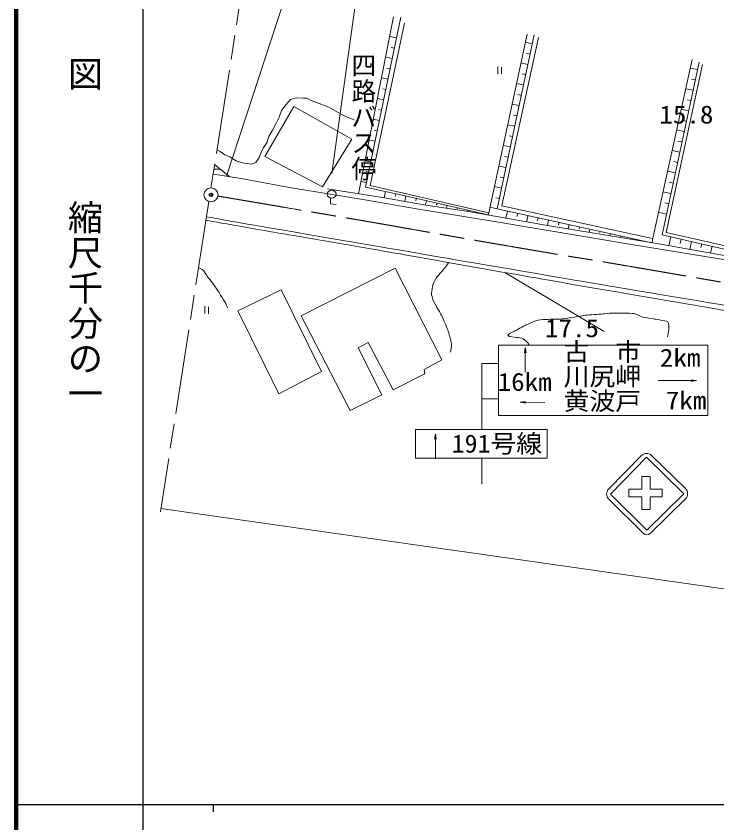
# Model space of a CAD drawing. Units: millimetres, scale not verified. Extents: x 40000 to 680000, y 20000 to 380000.
# Drawn here: x 40000 to 139605, y 202409 to 317136 of the extents above; entities that cross this region are included whole.
import ezdxf
from ezdxf.enums import TextEntityAlignment as Align

# ---------------------------------------------------------------- set-up
doc = ezdxf.new("R2010")
doc.units = ezdxf.units.MM
doc.header["$LTSCALE"] = 1000
doc.header["$PDMODE"] = 32
doc.header["$PDSIZE"] = 500
doc.linetypes.add('CHAIN', pattern=[18.5, 12, -1.5, 3.5, -1.5])
for name, color, linetype, lineweight in [('M-BGD', 7, 'Continuous', 13), ('M-BMK', 2, 'CHAIN', 13), ('M-STR-HTXT', 7, 'Continuous', 13), ('M-TTL', 2, 'Continuous', 140), ('M-TTL-BAND', 7, 'Continuous', 25)]:
    doc.layers.add(name, color=color, linetype=linetype, lineweight=lineweight)
doc.layers.add('M-OTRS', color=6, linetype='Continuous')
doc.styles.add('@ＭＳ ゴシック', font='')
doc.styles.add('ＭＳ ゴシック', font='')
doc.styles.get('@ＭＳ ゴシック').set_extended_font_data('@MS Gothic')
doc.styles.get('ＭＳ ゴシック').set_extended_font_data('MS Gothic')

msp = doc.modelspace()

# ---------------------------------------------------------------- linework, layer by layer
at = {"layer": 'M-BGD'}
for p, q in [((88678, 291881), (93661, 317057)), ((94084, 314033), (93103, 314236)), ((113348, 313217), (112401, 313417)), ((93779, 312564), (93296, 312664)), ((93475, 311095), (92520, 311293)), ((113039, 311749), (112562, 311850)), ((130339, 284901), (136097, 310990)), ((108472, 309954), (108472, 308889)), ((108988, 309893), (108988, 308909)), ((112730, 310281), (111770, 310484)), ((93171, 309627), (92700, 309724)), ((112420, 308814), (111937, 308915)), ((136841, 309528), (135822, 309745)), ((92867, 308158), (91938, 308350)), ((112111, 307346), (111139, 307551)), ((136528, 308061), (136013, 308171)), ((92562, 306689), (92104, 306784)), ((136214, 306594), (135175, 306816)), ((92258, 305220), (91355, 305407)), ((111802, 305878), (111313, 305981)), ((135901, 305127), (135377, 305239)), ((111493, 304410), (110508, 304618)), ((91954, 303751), (91509, 303843)), ((111183, 302942), (110688, 303047)), ((135588, 303660), (134529, 303886)), ((91650, 302282), (90773, 302464)), ((135275, 302193), (134740, 302307)), ((91345, 300814), (90913, 300903)), ((110874, 301475), (109878, 301685)), ((134962, 300726), (133882, 300956)), ((91041, 299345), (90190, 299521)), ((110565, 300007), (110064, 300113)), ((110255, 298539), (109247, 298752)), ((134649, 299259), (134104, 299375)), ((90737, 297876), (90318, 297963)), ((109946, 297071), (109439, 297178)), ((134336, 297792), (133236, 298027)), ((68216, 296048), (70355, 294290)), ((90433, 296407), (89607, 296578)), ((134023, 296325), (133468, 296444)), ((68109, 295365), (69018, 295389)), ((90128, 294938), (89722, 295023)), ((109637, 295604), (108616, 295819)), ((133710, 294858), (132589, 295097)), ((109328, 294136), (108814, 294244)), ((89824, 293470), (89025, 293635)), ((109018, 292668), (107985, 292886)), ((133397, 293391), (132831, 293512)), ((92484, 292191), (92295, 291313)), ((93950, 291876), (93862, 291467)), ((95416, 291559), (95242, 290802)), ((133084, 291924), (131942, 292168)), ((96878, 291221), (96800, 290882)), ((98339, 290884), (98201, 290283)), ((99801, 290546), (99745, 290302)), ((108709, 291200), (108190, 291310)), ((132771, 290457), (132195, 290580)), ((101263, 290209), (101176, 289833)), ((102724, 289872), (102694, 289740)), ((104186, 289534), (104151, 289384)), ((105647, 289197), (105639, 289159)), ((108400, 289733), (107355, 289953)), ((109830, 289418), (109609, 288412)), ((132458, 288990), (131296, 289238)), ((111295, 289095), (111191, 288622)), ((112760, 288772), (112564, 287884)), ((114225, 288450), (114133, 288036)), ((115690, 288127), (115520, 287359)), ((117154, 287804), (117078, 287459)), ((118619, 287482), (118484, 286867)), ((120084, 287159), (120025, 286890)), ((121549, 286837), (121448, 286376)), ((123014, 286514), (122972, 286322)), ((124479, 286191), (124411, 285884)), ((125944, 285869), (125918, 285754)), ((133081, 285766), (132782, 284474)), ((127409, 285546), (127375, 285392)), ((128874, 285224), (128865, 285185)), ((134543, 285427), (134402, 284821)), ((136004, 285088), (135741, 283955)), ((137465, 284750), (137343, 284222)), ((138926, 284411), (138700, 283436)), ((66802, 275887), (66802, 274840)), ((67325, 275792), (67325, 274822))]:
    msp.add_line(p, q, dxfattribs=at)
for points in [[(94692, 316971), (89684, 292793), (95291, 291588), (107109, 288859)], [(95181, 316141), (90324, 293065), (107188, 289176)], [(107109, 288859), (107188, 289176), (112650, 314575)], [(113614, 314479), (108400, 289733), (130339, 284901)], [(114275, 314119), (109046, 290173), (130475, 285519)], [(137067, 310588), (131831, 286056), (156461, 280344)], [(137553, 310268), (132392, 286377), (158450, 280510)], [(68541, 298133), (69011, 297898), (69676, 297417), (70388, 297105), (71263, 296582), (72376, 296209), (73461, 296094), (74072, 296318), (74547, 297050), (74818, 297735), (75157, 298461), (75619, 299106), (75917, 300015), (76453, 300938), (76972, 301933), (77372, 302768), (77698, 303717), (78336, 304518), (79001, 305298), (79849, 305529), (80792, 305447), (81314, 305447), (81938, 305142), (82698, 304857), (84441, 304186), (86110, 303222), (87053, 302754), (88057, 302388)], [(68053, 294650), (72008, 294032), (78579, 292826), (84088, 291933), (89829, 290955), (96914, 289726), (107732, 287960), (127776, 284609), (146077, 281630), (153643, 280393), (157486, 279742), (163363, 278811), (168522, 278133), (171833, 277840), (176606, 277308), (181659, 276790), (186446, 276284), (193214, 275593), (213308, 273542), (227748, 272119)], [(84247, 292577), (92624, 291261), (98236, 290277), (104312, 289360), (115242, 287405), (130481, 284877), (148167, 281775), (153233, 280844), (157861, 280126), (164266, 279176), (176187, 277829), (180963, 277354), (187912, 276659), (194033, 275995), (199065, 275448), (207973, 274681), (213614, 274060), (218919, 273555)], [(84678, 291267), (84678, 290422), (85495, 290337)], [(98016, 266862), (100520, 268245), (93880, 281281), (80511, 274530)], [(80511, 274530), (87459, 261031), (91969, 263304)], [(91969, 263304), (88630, 269946), (90028, 270705), (93580, 263992), (98118, 266247), (98016, 266862)]]:
    msp.add_lwpolyline(points, dxfattribs=at)
for points in [[(79474, 304264), (75338, 297187), (83546, 292839), (87729, 299663)], [(71508, 275249), (77320, 263443), (83418, 266597), (77659, 278194)]]:
    msp.add_lwpolyline(points, close=True, dxfattribs=at)
msp.add_circle((67699, 291728), 996, dxfattribs=at)
msp.add_ellipse((84846, 291815), major_axis=(630, 0), ratio=0.887417, dxfattribs=at)
for points, knots in [([(215502, 266246), (212262, 266515), (202543, 267358), (199304, 267652), (197617, 267804), (192560, 268312), (190874, 268476), (189167, 268642), (184045, 269137), (182338, 269300), (180217, 269503), (173854, 270100), (171733, 270303), (171515, 270323), (170859, 270386), (170641, 270418), (168757, 270691), (163105, 271521), (161226, 271825), (158379, 272285), (149854, 273755), (147011, 274235), (145097, 274558), (139351, 275514), (137437, 275840), (132719, 276646), (118567, 279073), (113853, 279897), (110241, 280527), (99417, 282474), (95807, 283109), (93243, 283560), (85548, 284888), (82983, 285328), (81901, 285514), (78651, 286051), (77570, 286239), (75450, 286608), (69094, 287730), (66976, 288110)], [0, 0, 0, 0, 1, 1, 1, 2, 2, 2, 3, 3, 3, 4, 4, 4, 5, 5, 5, 6, 6, 6, 7, 7, 7, 8, 8, 8, 9, 9, 9, 10, 10, 10, 11, 11, 11, 12, 12, 12, 13, 13, 13, 13]), ([(67055, 288612), (68405, 288363), (72459, 287637), (73812, 287403), (79099, 286490), (94965, 283783), (100253, 282877), (105036, 282058), (119384, 279590), (124169, 278781), (129811, 277828), (146746, 275007), (152391, 274069), (153661, 273858), (157473, 273241), (158744, 273036), (159673, 272887), (162463, 272447), (163392, 272299), (164705, 272091), (168637, 271431), (169954, 271256), (171749, 271018), (177151, 270427), (178952, 270237), (179528, 270176), (181265, 270058), (181842, 269999), (182677, 269914), (185178, 269604), (186014, 269518), (188710, 269239), (196800, 268430), (199498, 268174), (201921, 267943), (209197, 267301), (211622, 267081), (212311, 267018), (214379, 266827), (215068, 266762)], [0, 0, 0, 0, 1, 1, 1, 2, 2, 2, 3, 3, 3, 4, 4, 4, 5, 5, 5, 6, 6, 6, 7, 7, 7, 8, 8, 8, 9, 9, 9, 10, 10, 10, 11, 11, 11, 12, 12, 12, 13, 13, 13, 13]), ([(65922, 281359), (66067, 281319), (66466, 281091), (66574, 280987), (66720, 280846), (67042, 280323), (67163, 280161), (67389, 279858), (68101, 278973), (68312, 278660), (68626, 278194), (69506, 276754), (69785, 276266), (69850, 276151), (70000, 275778), (70031, 275649)], [0, 0, 0, 0, 1, 1, 1, 2, 2, 2, 3, 3, 3, 4, 4, 4, 5, 5, 5, 5]), ([(101718, 269353), (101811, 269571), (101915, 270287), (101889, 270522), (101842, 270935), (101494, 272142), (101357, 272535), (101216, 272940), (100690, 274116), (100502, 274501), (100380, 274753), (99941, 275470), (99809, 275717), (99689, 275940), (99330, 276611), (99239, 276847), (99175, 277013), (99036, 277534), (99039, 277711), (99044, 277976), (99196, 278761), (99277, 279013), (99346, 279227), (99650, 279836), (99780, 280019), (99947, 280255), (100566, 280869), (100749, 281093), (100907, 281285), (101350, 281890), (101486, 282099)], [0, 0, 0, 0, 1, 1, 1, 2, 2, 2, 3, 3, 3, 4, 4, 4, 5, 5, 5, 6, 6, 6, 7, 7, 7, 8, 8, 8, 9, 9, 9, 10, 10, 10, 10]), ([(112862, 270462), (112759, 270658), (112287, 271147), (112095, 271256), (111924, 271354), (111324, 271411), (111132, 271453), (110886, 271506), (110013, 271504), (109904, 271731), (109817, 271910), (110559, 272181), (110731, 272281), (111080, 272481), (112138, 273060), (112502, 273230), (112833, 273385), (113844, 273814), (114198, 273902), (114483, 273973), (115370, 274002), (115663, 274017), (116080, 274039), (117332, 274040), (117746, 274085), (118389, 274155), (120299, 274514), (120941, 274594), (121430, 274655), (122906, 274751), (123397, 274791), (123636, 274810), (124352, 274890), (124591, 274892), (125233, 274900), (127163, 274924), (127800, 274845), (128087, 274810), (128871, 274404), (129150, 274329), (129459, 274247), (130410, 274121), (130724, 274065), (130906, 274032), (131452, 273926), (131633, 273888), (131836, 273846), (132511, 273823), (132644, 273665), (132788, 273493), (132764, 272776), (132759, 272552), (132755, 272346), (132656, 271732), (132596, 271534)], [0, 0, 0, 0, 1, 1, 1, 2, 2, 2, 3, 3, 3, 4, 4, 4, 5, 5, 5, 6, 6, 6, 7, 7, 7, 8, 8, 8, 9, 9, 9, 10, 10, 10, 11, 11, 11, 12, 12, 12, 13, 13, 13, 14, 14, 14, 15, 15, 15, 16, 16, 16, 17, 17, 17, 18, 18, 18, 18])]:
    msp.add_open_spline(points, degree=3, knots=knots, dxfattribs=at)
at = {"layer": 'M-BMK'}
for p, q in [((73168, 327754), (67697, 292725)), ((67393, 290780), (60499, 246637))]:
    msp.add_line(p, q, dxfattribs=at)
msp.add_open_spline([(68679, 291544), (72889, 290838), (85516, 288693), (89724, 287970), (92444, 287502), (100597, 286057), (103316, 285587), (106012, 285120), (114102, 283735), (116800, 283281), (118066, 283067), (121869, 282457), (123136, 282245), (124738, 281977), (129540, 281155), (131140, 280881), (133011, 280560), (138620, 279588), (140491, 279268), (141826, 279039), (145835, 278366), (147170, 278136), (148546, 277898), (152671, 277164), (154047, 276925), (155050, 276751), (158060, 276244), (159062, 276071), (159924, 275923), (162506, 275462), (163368, 275321), (163675, 275270), (164591, 275152), (164916, 275112)], degree=3, knots=[0, 0, 0, 0, 1, 1, 1, 2, 2, 2, 3, 3, 3, 4, 4, 4, 5, 5, 5, 6, 6, 6, 7, 7, 7, 8, 8, 8, 9, 9, 9, 10, 10, 10, 11, 11, 11, 11], dxfattribs=at)
at = {"layer": 'M-OTRS'}
msp.add_point((67699, 291728), dxfattribs=at)
at = {"layer": 'M-STR-HTXT'}
for p, q in [((84869, 294755), (91236, 340789)), ((69886, 294364), (84609, 339290)), ((109484, 280670), (123566, 272288)), ((112378, 270006), (112367, 266490)), ((136703, 265307), (131281, 265307)), ((106179, 262723), (108576, 262723)), ((111659, 262223), (115175, 262204)), ((99599, 257717), (99589, 254201)), ((106179, 254285), (106179, 250600)), ((128870, 254638), (124206, 249856)), ((135135, 249949), (130328, 254655)), ((130116, 251657), (130116, 249886)), ((128957, 249886), (127085, 249886)), ((124217, 248471), (129167, 243557)), ((130108, 243554), (135137, 248494))]:
    msp.add_line(p, q, dxfattribs=at)
for points in [[(108576, 270360), (108576, 260328), (138318, 260328), (138318, 270360)], [(96784, 258373), (96784, 254285), (115506, 254285), (115506, 258373)], [(129601, 254434), (124464, 249165), (129639, 244028), (134925, 249221)]]:
    msp.add_lwpolyline(points, close=True, dxfattribs=at)
for points in [[(112501, 269255), (112378, 270006), (112251, 269256)], [(108576, 267721), (106179, 267721), (106179, 258373)], [(135953, 265182), (136703, 265307), (135953, 265432)], [(112409, 262344), (111659, 262223), (112408, 262094)], [(99722, 256967), (99599, 257717), (99472, 256968)], [(128957, 249886), (128957, 251657), (130116, 251657)], [(127085, 249886), (127085, 248776), (128957, 248776)], [(130116, 248776), (131824, 248776), (131824, 249886), (130116, 249886)], [(130116, 248776), (130116, 246950), (128957, 246950), (128957, 248776)], [(60574, 247113), (145207, 235020), (325723, 232455)]]:
    msp.add_lwpolyline(points, dxfattribs=at)
for centre, radius, start, end in [((129607, 253919), 1030, 45.60735, 135.71744), ((124910, 249169), 984, 135.71744, 225.20684), ((134423, 249221), 1019, 314.49117, 45.60735), ((129639, 244032), 670, 225.20684, 314.49117)]:
    msp.add_arc(centre, radius, start, end, dxfattribs=at)
at = {"layer": 'M-TTL'}
msp.add_line((40000, 380000), (40000, 20000), dxfattribs=at)
at = {"layer": 'M-TTL-BAND'}
for p, q in [((58000, 370000), (58000, 20000)), ((40000, 205000), (579000, 205000)), ((68000, 205000), (68000, 204000))]:
    msp.add_line(p, q, dxfattribs=at)

# ---------------------------------------------------------------- texts
at = {"layer": 'M-BGD', "style": '@ＭＳ ゴシック', "width": 1.05}
msp.add_text('四路バス停', height=2566, rotation=270, dxfattribs=at).set_placement((87334, 293631), align=Align.BOTTOM_RIGHT)
at = {"layer": 'M-BGD', "style": 'ＭＳ ゴシック', "width": 1.1}
for s, p in [('15.8', (131434, 301094)), ('17.5', (115169, 270710))]:
    msp.add_text(s, height=2566, dxfattribs=at).set_placement(p, align=Align.BOTTOM_LEFT)
at = {"layer": 'M-STR-HTXT', "style": 'ＭＳ ゴシック'}
for s, width, p in [('古\u3000市', 1.05, (117815, 267348)), ('2km', 1.1, (131505, 266506)), ('川尻岬', 1.05, (117815, 263848)), ('16km', 1.1, (108443, 263073)), ('黄波戸', 1.05, (117815, 260348)), ('7km', 1.1, (132348, 260437)), ('191号線', 1.05, (101922, 254294))]:
    msp.add_text(s, height=2566, dxfattribs=dict(at, width=width)).set_placement(p, align=Align.BOTTOM_LEFT)
at = {"layer": 'M-TTL-BAND', "style": '@ＭＳ ゴシック'}
for s, p in [('平\u3000\u3000面\u3000\u3000図', (49777, 306475)), ('縮尺千分の一', (49777, 261030))]:
    msp.add_text(s, height=3666, rotation=270, dxfattribs=at).set_placement(p, align=Align.MIDDLE_RIGHT)

doc.saveas('drawing.dxf')
